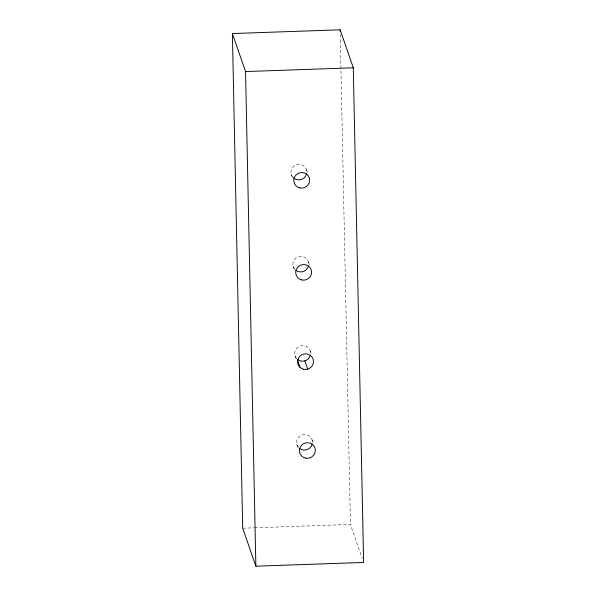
<?xml version="1.0" encoding="UTF-8"?>
<svg xmlns="http://www.w3.org/2000/svg" width="596" height="596" viewBox="0 0 596 596"><rect width="100%" height="100%" fill="white"/><g stroke="black" fill="none" stroke-linecap="round" stroke-linejoin="round"><path stroke-width="0.45" stroke-dasharray="2.98 2.23" d="M242.706 528.198L253.851 527.81M254.783 527.78L350.455 524.443L362.122 558.124M306.523 169.8L307.946 173.913M291.235 174.375L292.658 178.487M308.445 261.853L309.585 265.138M293.157 266.419L294.58 270.532M310.307 351.133L311.157 353.599M295.02 355.708L296.443 359.82M312.162 439.99L313.302 443.282M296.875 444.564L298.298 448.676M340.234 34.449L350.455 524.443M298.529 447.507A7.979 7.785 -19.1 0 1 301.643 435.043A7.979 7.785 -19.1 0 1 312.475 442.001M292.889 177.317A7.979 7.785 -19.1 0 1 296.003 164.854A7.979 7.785 -19.1 0 1 306.836 171.812M294.811 269.362A7.979 7.785 -19.1 0 1 297.925 256.898A7.979 7.785 -19.1 0 1 308.758 263.857M296.674 358.65A7.979 7.785 -19.1 0 1 299.788 346.187A7.979 7.785 -19.1 0 1 310.62 353.145"/><path stroke-width="0.89" d="M232.38 33.555L340.137 29.8L353.294 67.802L363.62 562.445L255.863 566.2L242.706 528.198L232.38 33.555L245.545 71.557L255.863 566.2M245.545 71.557L353.294 67.802M304.876 360.885L307.73 369.103M297.441 359.954L300.004 367.352M340.137 29.8L340.174 31.663M312.244 444.027A7.979 7.785 -19.1 0 1 299.527 448.43M306.605 173.838A7.979 7.785 -19.1 0 1 293.374 177.802M308.527 265.89A7.979 7.785 -19.1 0 1 295.81 270.286M310.389 355.171A7.979 7.785 -19.1 0 1 297.672 359.574M305.465 458.108A7.979 7.785 -19.1 0 0 315.008 448.214A7.979 7.785 -19.1 0 0 301.628 445.182A7.979 7.785 -19.1 0 0 305.465 458.108M299.825 187.911A7.979 7.785 -19.1 0 0 309.369 178.018A7.979 7.785 -19.1 0 0 295.988 174.986A7.979 7.785 -19.1 0 0 299.825 187.911M301.747 279.964A7.979 7.785 -19.1 0 0 311.291 270.07A7.979 7.785 -19.1 0 0 297.911 267.038A7.979 7.785 -19.1 0 0 301.747 279.964M303.61 369.252A7.979 7.785 -19.1 0 0 313.153 359.358A7.979 7.785 -19.1 0 0 299.773 356.319A7.979 7.785 -19.1 0 0 303.61 369.252"/></g></svg>
